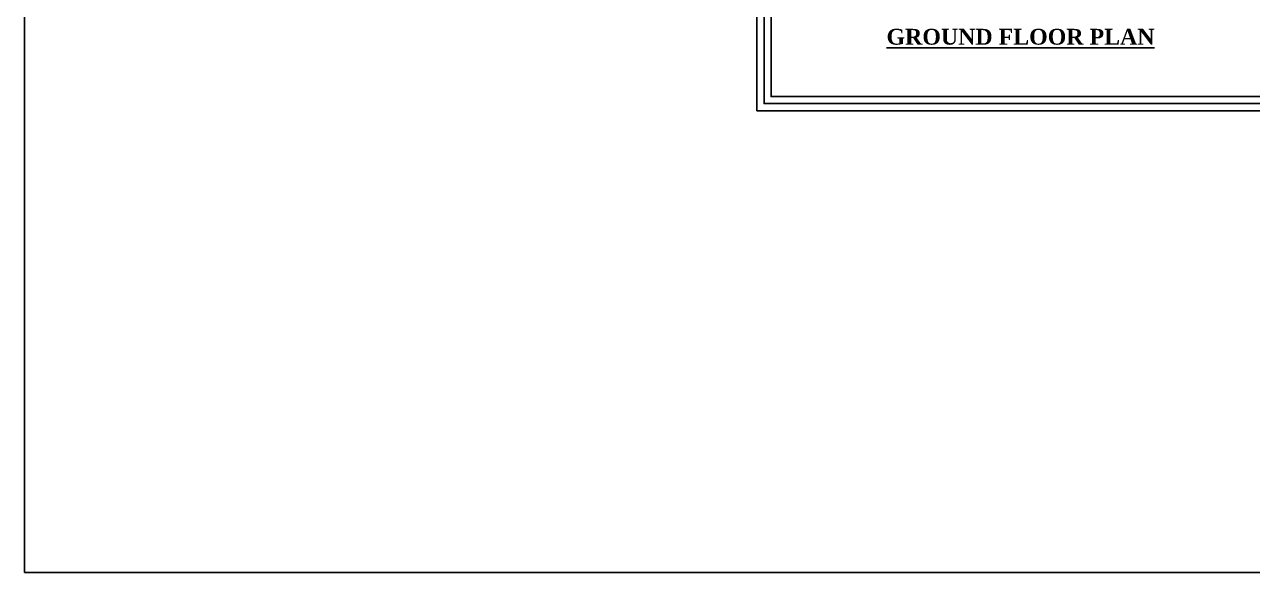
# Model space of a CAD drawing. Header units: inches. Extents: x 572007 to 584304, y -133032 to -127720.
# Drawn here: x 572007 to 573574, y -133032 to -132333 of the extents above; entities that cross this region are included whole.
import ezdxf

# ---------------------------------------------------------------- set-up
doc = ezdxf.new("R2010")
doc.units = ezdxf.units.IN
doc.header["$LTSCALE"] = 2
doc.header["$MEASUREMENT"] = 0
doc.styles.get("Standard").update_dxf_attribs({"font": 'arial.ttf'})

msp = doc.modelspace()

# ---------------------------------------------------------------- linework, layer by layer
at = {"color": 0}
msp.add_lwpolyline([(572007, -130295.5), (578258.5, -130295.5), (578258.5, -133032.5), (572007, -133032.5)], close=True, dxfattribs=at)
for points in [[(574706.17, -132442.87), (572941.9, -132442.87), (572941.9, -131207.88), (574706.17, -131207.88)], [(574697.17, -132433.87), (572950.9, -132433.87), (572950.9, -131216.88), (574697.17, -131216.88)], [(574688.17, -132424.87), (572959.9, -132424.87), (572959.9, -131225.88), (574688.17, -131225.88)]]:
    msp.add_lwpolyline(points, close=True)

# ---------------------------------------------------------------- texts
at = {"insert": (573107.24, -132338.37), "char_height": 20.1856, "attachment_point": 1}
msp.add_mtext_dynamic_manual_height_columns('{\\fTimes New Roman|b1|i0|c0|p18;\\LGROUND FLOOR PLAN}', width=6353.2955, gutter_width=12.5, heights=[1437.25], dxfattribs=at)

doc.saveas('drawing.dxf')
